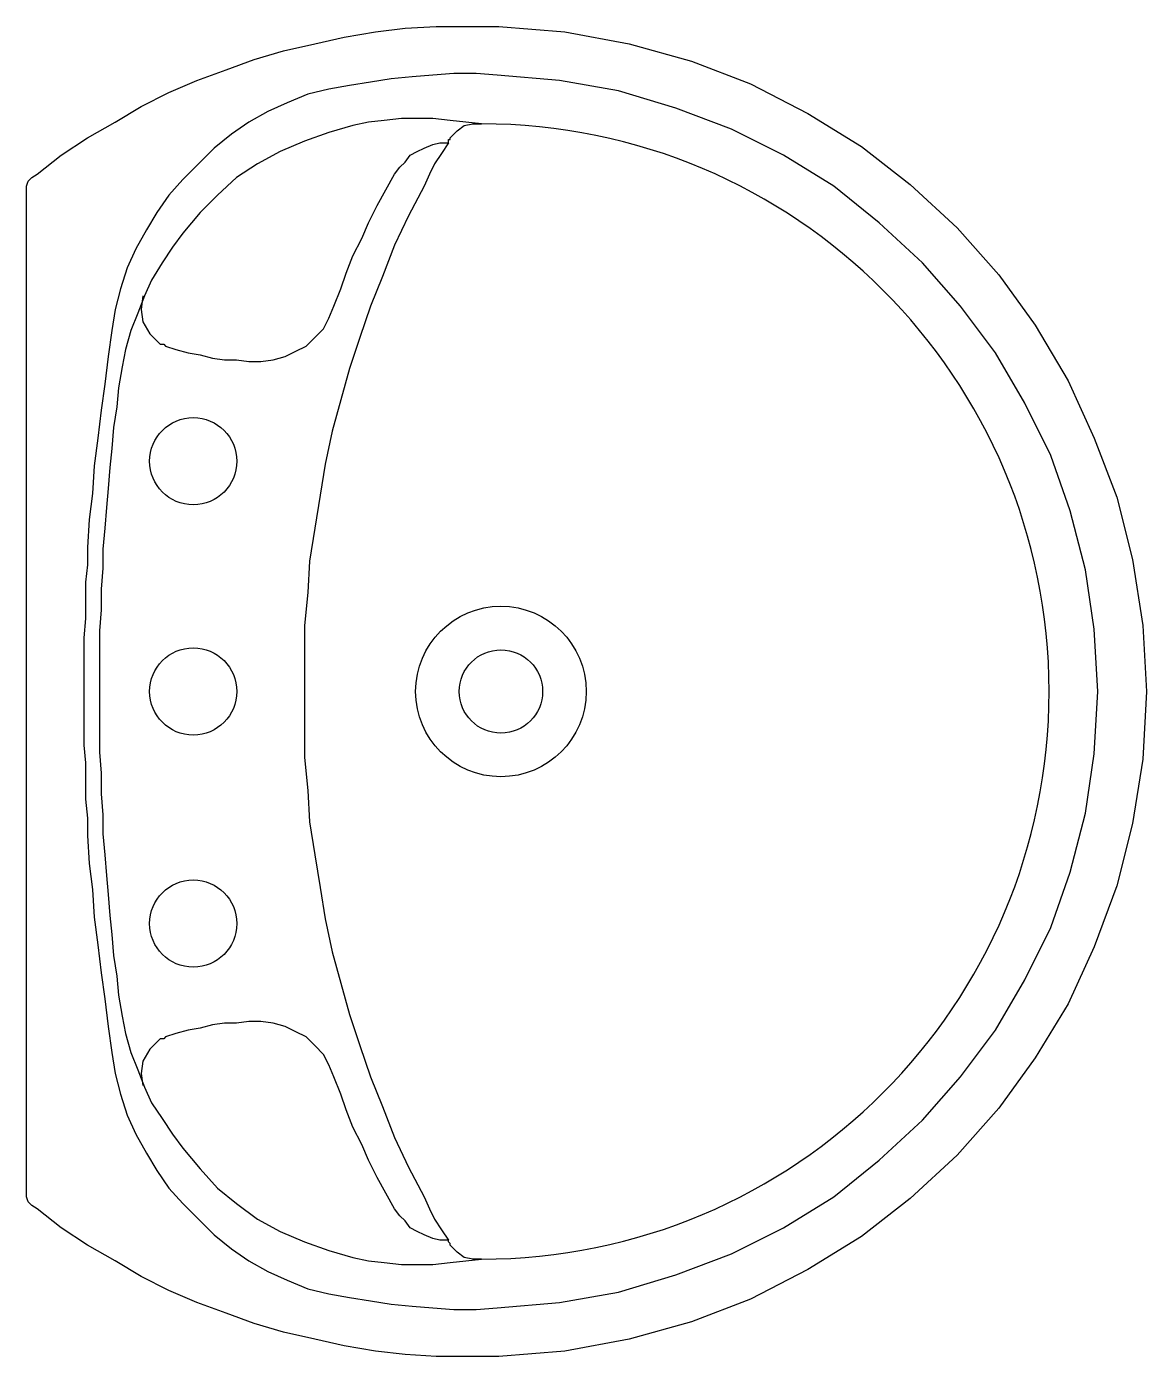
# Model space of a CAD drawing. Header units: millimetres. Extents: x -2942.136 to -2941.691, y 2963.215 to 2963.743.
import ezdxf

# ---------------------------------------------------------------- set-up
doc = ezdxf.new("R2010")
doc.units = ezdxf.units.MM
doc.header["$LTSCALE"] = 10
doc.layers.add('banheiro_louças', color=2, linetype='Continuous')

msp = doc.modelspace()

# ---------------------------------------------------------------- linework, layer by layer
at = {"layer": 'banheiro_louças'}
msp.add_line((-2942.1362, 2963.28121), (-2942.1362, 2963.67722), dxfattribs=at)
for points in [[(-2942.1362, 2963.67722), (-2942.1362, 2963.67722), (-2942.1362, 2963.67998), (-2942.13551, 2963.68205), (-2942.13413, 2963.68343), (-2942.13206, 2963.68481), (-2942.13206, 2963.68481), (-2942.1224, 2963.6924), (-2942.11205, 2963.6993), (-2942.10101, 2963.70551), (-2942.09066, 2963.71172), (-2942.07963, 2963.71724), (-2942.06859, 2963.72207), (-2942.05686, 2963.72621), (-2942.04582, 2963.73035), (-2942.03409, 2963.7338), (-2942.02167, 2963.73656), (-2942.00994, 2963.73932), (-2941.99752, 2963.74139), (-2941.9858, 2963.74277), (-2941.97338, 2963.74346), (-2941.96096, 2963.74346), (-2941.94854, 2963.74346), (-2941.94854, 2963.74346), (-2941.92232, 2963.74139), (-2941.8968, 2963.73656), (-2941.87196, 2963.72966), (-2941.8485, 2963.72069), (-2941.82573, 2963.70896), (-2941.80435, 2963.69585), (-2941.78503, 2963.68067), (-2941.7664, 2963.66343), (-2941.74984, 2963.6448), (-2941.73535, 2963.62479), (-2941.72224, 2963.60271), (-2941.7119, 2963.57995), (-2941.70293, 2963.55649), (-2941.69672, 2963.53165), (-2941.69258, 2963.50543), (-2941.6912, 2963.47922)], [(-2941.71052, 2963.47922), (-2941.71052, 2963.47922), (-2941.7119, 2963.50405), (-2941.71535, 2963.52751), (-2941.72155, 2963.55097), (-2941.72914, 2963.57305), (-2941.73949, 2963.59374), (-2941.75122, 2963.61375), (-2941.76502, 2963.63238), (-2941.7802, 2963.64963), (-2941.79745, 2963.6655), (-2941.81538, 2963.67998), (-2941.83539, 2963.6924), (-2941.85609, 2963.70275), (-2941.87817, 2963.71103), (-2941.90094, 2963.71793), (-2941.92439, 2963.72207), (-2941.94923, 2963.72414), (-2941.94923, 2963.72414), (-2941.95751, 2963.72483), (-2941.96648, 2963.72483), (-2941.97476, 2963.72414), (-2941.98304, 2963.72345), (-2941.99131, 2963.72276), (-2941.99959, 2963.72138), (-2942.00787, 2963.72), (-2942.01615, 2963.71862), (-2942.01615, 2963.71862), (-2942.02443, 2963.71655), (-2942.03271, 2963.7131), (-2942.0403, 2963.70965), (-2942.04789, 2963.70551), (-2942.05479, 2963.70068), (-2942.06169, 2963.69516), (-2942.0679, 2963.68895), (-2942.07411, 2963.68274), (-2942.07411, 2963.68274), (-2942.07963, 2963.67653), (-2942.08445, 2963.66964), (-2942.08859, 2963.66274), (-2942.09273, 2963.65515), (-2942.09618, 2963.64756), (-2942.09894, 2963.63928), (-2942.10101, 2963.631), (-2942.10239, 2963.62272), (-2942.10239, 2963.62272), (-2942.10377, 2963.61237), (-2942.10515, 2963.60133), (-2942.10653, 2963.59098), (-2942.10791, 2963.57995), (-2942.10929, 2963.56891), (-2942.10998, 2963.55787), (-2942.11136, 2963.54752), (-2942.11205, 2963.53648), (-2942.11205, 2963.53648), (-2942.11205, 2963.52958), (-2942.11274, 2963.52268), (-2942.11274, 2963.51509), (-2942.11274, 2963.50819), (-2942.11343, 2963.5006), (-2942.11343, 2963.49371), (-2942.11343, 2963.48612), (-2942.11343, 2963.47922), (-2942.11343, 2963.47922), (-2942.11343, 2963.47232), (-2942.11343, 2963.46473), (-2942.11343, 2963.45783), (-2942.11274, 2963.45093), (-2942.11274, 2963.44334), (-2942.11274, 2963.43644), (-2942.11205, 2963.42885), (-2942.11205, 2963.42195), (-2942.11205, 2963.42195), (-2942.11136, 2963.41091), (-2942.10998, 2963.40057), (-2942.10929, 2963.38953), (-2942.10791, 2963.37849), (-2942.10653, 2963.36745), (-2942.10515, 2963.3571), (-2942.10377, 2963.34606), (-2942.10239, 2963.33571), (-2942.10239, 2963.33571), (-2942.10101, 2963.32743), (-2942.09894, 2963.31915), (-2942.09618, 2963.31088), (-2942.09273, 2963.30329), (-2942.08859, 2963.2957), (-2942.08445, 2963.2888), (-2942.07963, 2963.2819), (-2942.07411, 2963.27569), (-2942.07411, 2963.27569), (-2942.0679, 2963.26948), (-2942.06169, 2963.26327), (-2942.05479, 2963.25775), (-2942.04789, 2963.25292), (-2942.0403, 2963.24878), (-2942.03271, 2963.24533), (-2942.02443, 2963.24188), (-2942.01615, 2963.23981), (-2942.01615, 2963.23981), (-2942.00787, 2963.23843), (-2941.99959, 2963.23705), (-2941.99131, 2963.23567), (-2941.98304, 2963.23498), (-2941.97476, 2963.23429), (-2941.96648, 2963.2336), (-2941.95751, 2963.2336), (-2941.94923, 2963.23429), (-2941.94923, 2963.23429), (-2941.92439, 2963.23636), (-2941.90094, 2963.2405), (-2941.87817, 2963.2474), (-2941.85609, 2963.25568), (-2941.83539, 2963.26603), (-2941.81538, 2963.27845), (-2941.79745, 2963.29294), (-2941.7802, 2963.30881), (-2941.76502, 2963.32605), (-2941.75122, 2963.34468), (-2941.73949, 2963.36469), (-2941.72914, 2963.38539), (-2941.72155, 2963.40746), (-2941.71535, 2963.43092), (-2941.7119, 2963.45438), (-2941.71052, 2963.47922)], [(-2941.96855, 2963.69723), (-2941.96855, 2963.69723), (-2941.96855, 2963.69792), (-2941.96855, 2963.69861), (-2941.96786, 2963.69861), (-2941.96786, 2963.6993), (-2941.96786, 2963.6993), (-2941.9651, 2963.70206), (-2941.96234, 2963.70413), (-2941.95889, 2963.70482), (-2941.95544, 2963.70482), (-2941.95544, 2963.70482), (-2941.96165, 2963.70551), (-2941.96786, 2963.7062), (-2941.97476, 2963.70689), (-2941.98097, 2963.70689), (-2941.98718, 2963.70689), (-2941.99407, 2963.7062), (-2942.00028, 2963.70551), (-2942.00649, 2963.70413), (-2942.00649, 2963.70413), (-2942.01615, 2963.70137), (-2942.02581, 2963.69792), (-2942.03547, 2963.69378), (-2942.04444, 2963.68895), (-2942.05272, 2963.68343), (-2942.06031, 2963.67653), (-2942.06721, 2963.66964), (-2942.07411, 2963.66136), (-2942.07411, 2963.66136), (-2942.07825, 2963.65584), (-2942.08238, 2963.64963), (-2942.08652, 2963.64273), (-2942.08928, 2963.63652), (-2942.09204, 2963.62962), (-2942.0948, 2963.62272), (-2942.09687, 2963.61513), (-2942.09825, 2963.60823), (-2942.09825, 2963.60823), (-2942.09963, 2963.59995), (-2942.10032, 2963.59236), (-2942.1017, 2963.58409), (-2942.10239, 2963.57581), (-2942.10308, 2963.56822), (-2942.10377, 2963.55994), (-2942.10446, 2963.55235), (-2942.10515, 2963.54407), (-2942.10584, 2963.53579), (-2942.10584, 2963.5282), (-2942.10653, 2963.51992), (-2942.10653, 2963.51164), (-2942.10722, 2963.50336), (-2942.10722, 2963.49578), (-2942.10722, 2963.4875), (-2942.10722, 2963.47922), (-2942.10722, 2963.47922), (-2942.10722, 2963.47094), (-2942.10722, 2963.46266), (-2942.10722, 2963.45507), (-2942.10653, 2963.44679), (-2942.10653, 2963.43851), (-2942.10584, 2963.43023), (-2942.10584, 2963.42264), (-2942.10515, 2963.41436), (-2942.10446, 2963.40609), (-2942.10377, 2963.3985), (-2942.10308, 2963.39022), (-2942.10239, 2963.38263), (-2942.1017, 2963.37435), (-2942.10032, 2963.36607), (-2942.09963, 2963.35848), (-2942.09825, 2963.3502), (-2942.09825, 2963.3502), (-2942.09687, 2963.3433), (-2942.0948, 2963.33571), (-2942.09204, 2963.32881), (-2942.08928, 2963.32191), (-2942.08652, 2963.31571), (-2942.08238, 2963.3095), (-2942.07825, 2963.30329), (-2942.07411, 2963.29777), (-2942.07411, 2963.29777), (-2942.06721, 2963.28949), (-2942.06031, 2963.2819), (-2942.05272, 2963.27569), (-2942.04444, 2963.26948), (-2942.03547, 2963.26465), (-2942.02581, 2963.26051), (-2942.01615, 2963.25706), (-2942.00649, 2963.2543), (-2942.00649, 2963.2543), (-2942.00028, 2963.25292), (-2941.99407, 2963.25223), (-2941.98718, 2963.25154), (-2941.98097, 2963.25154), (-2941.97476, 2963.25154), (-2941.96786, 2963.25223), (-2941.96165, 2963.25292), (-2941.95544, 2963.25361), (-2941.95544, 2963.25361), (-2941.95889, 2963.25361), (-2941.96234, 2963.2543), (-2941.9651, 2963.25637), (-2941.96786, 2963.25913), (-2941.96786, 2963.25913), (-2941.96786, 2963.25982), (-2941.96855, 2963.26051), (-2941.96855, 2963.26051), (-2941.96855, 2963.2612)], [(-2942.08997, 2963.63652), (-2942.08997, 2963.63652), (-2942.09066, 2963.631), (-2942.08997, 2963.62617), (-2942.08721, 2963.62134), (-2942.08376, 2963.61789), (-2942.08376, 2963.61789), (-2942.08307, 2963.6172), (-2942.08238, 2963.6172), (-2942.08169, 2963.6172), (-2942.081, 2963.61651), (-2942.081, 2963.61651), (-2942.07687, 2963.61513), (-2942.07204, 2963.61375), (-2942.06721, 2963.61306), (-2942.06238, 2963.61168), (-2942.05755, 2963.61099), (-2942.05272, 2963.61099), (-2942.04789, 2963.6103), (-2942.04306, 2963.6103), (-2942.04306, 2963.6103), (-2942.03823, 2963.61099), (-2942.0334, 2963.61237), (-2942.02926, 2963.61444), (-2942.02512, 2963.61651), (-2942.02167, 2963.61996), (-2942.01822, 2963.62341), (-2942.01615, 2963.62755), (-2942.01408, 2963.63238), (-2942.01408, 2963.63238), (-2942.01132, 2963.63928), (-2942.00925, 2963.64549), (-2942.00649, 2963.65239), (-2942.00304, 2963.65929), (-2942.00028, 2963.6655), (-2941.99683, 2963.6724), (-2941.99338, 2963.6786), (-2941.98994, 2963.68481), (-2941.98994, 2963.68481), (-2941.98787, 2963.68757), (-2941.9858, 2963.68964), (-2941.98373, 2963.6924), (-2941.98097, 2963.69378), (-2941.97821, 2963.69516), (-2941.97476, 2963.69654), (-2941.972, 2963.69723), (-2941.96855, 2963.69723)], [(-2941.96855, 2963.69723), (-2941.96855, 2963.69723), (-2941.97131, 2963.69309), (-2941.97407, 2963.68895), (-2941.97614, 2963.68481), (-2941.97821, 2963.67998), (-2941.97821, 2963.67998), (-2941.98442, 2963.66826), (-2941.98994, 2963.65653), (-2941.99476, 2963.64411), (-2941.99959, 2963.63238), (-2942.00373, 2963.61996), (-2942.00787, 2963.60754), (-2942.01132, 2963.59512), (-2942.01477, 2963.58271), (-2942.01753, 2963.5696), (-2942.0196, 2963.55718), (-2942.02167, 2963.54407), (-2942.02374, 2963.53096), (-2942.02443, 2963.51854), (-2942.02581, 2963.50543), (-2942.02581, 2963.49233), (-2942.02581, 2963.47922), (-2942.02581, 2963.47922), (-2942.02581, 2963.46611), (-2942.02581, 2963.453), (-2942.02443, 2963.43989), (-2942.02374, 2963.42747), (-2942.02167, 2963.41436), (-2942.0196, 2963.40126), (-2942.01753, 2963.38884), (-2942.01477, 2963.37573), (-2942.01132, 2963.36331), (-2942.00787, 2963.35089), (-2942.00373, 2963.33847), (-2941.99959, 2963.32605), (-2941.99476, 2963.31433), (-2941.98994, 2963.30191), (-2941.98442, 2963.29018), (-2941.97821, 2963.27845), (-2941.97821, 2963.27845), (-2941.97614, 2963.27362), (-2941.97407, 2963.26948), (-2941.97131, 2963.26534), (-2941.96855, 2963.2612)], [(-2941.6912, 2963.47922), (-2941.6912, 2963.47922), (-2941.69258, 2963.45231), (-2941.69672, 2963.42678), (-2941.70293, 2963.40195), (-2941.7119, 2963.3778), (-2941.72224, 2963.35503), (-2941.73535, 2963.33364), (-2941.74984, 2963.31364), (-2941.7664, 2963.29501), (-2941.78503, 2963.27776), (-2941.80435, 2963.26258), (-2941.82573, 2963.24947), (-2941.8485, 2963.23774), (-2941.87196, 2963.22877), (-2941.8968, 2963.22188), (-2941.92232, 2963.21705), (-2941.94854, 2963.21498), (-2941.94854, 2963.21498), (-2941.96096, 2963.21498), (-2941.97338, 2963.21498), (-2941.9858, 2963.21567), (-2941.99752, 2963.21705), (-2942.00994, 2963.21912), (-2942.02167, 2963.22188), (-2942.03409, 2963.22464), (-2942.04582, 2963.22808), (-2942.05686, 2963.23222), (-2942.06859, 2963.23636), (-2942.07963, 2963.24119), (-2942.09066, 2963.24671), (-2942.10101, 2963.25292), (-2942.11205, 2963.25913), (-2942.1224, 2963.26603), (-2942.13206, 2963.27362), (-2942.13206, 2963.27362), (-2942.13413, 2963.275), (-2942.13551, 2963.27638), (-2942.1362, 2963.27845), (-2942.1362, 2963.28121)], [(-2941.96855, 2963.2612), (-2941.96855, 2963.2612), (-2941.972, 2963.2612), (-2941.97476, 2963.26189), (-2941.97821, 2963.26327), (-2941.98097, 2963.26465), (-2941.98373, 2963.26603), (-2941.9858, 2963.26879), (-2941.98787, 2963.27086), (-2941.98994, 2963.27362), (-2941.98994, 2963.27362), (-2941.99338, 2963.27983), (-2941.99683, 2963.28604), (-2942.00028, 2963.29294), (-2942.00304, 2963.29915), (-2942.00649, 2963.30605), (-2942.00925, 2963.31295), (-2942.01132, 2963.31915), (-2942.01408, 2963.32605), (-2942.01408, 2963.32605), (-2942.01615, 2963.33088), (-2942.01822, 2963.33502), (-2942.02167, 2963.33847), (-2942.02512, 2963.34192), (-2942.02926, 2963.34399), (-2942.0334, 2963.34606), (-2942.03823, 2963.34744), (-2942.04306, 2963.34813), (-2942.04306, 2963.34813), (-2942.04789, 2963.34813), (-2942.05272, 2963.34744), (-2942.05755, 2963.34744), (-2942.06238, 2963.34675), (-2942.06721, 2963.34537), (-2942.07204, 2963.34468), (-2942.07687, 2963.3433), (-2942.081, 2963.34192), (-2942.081, 2963.34192), (-2942.08169, 2963.34123), (-2942.08238, 2963.34123), (-2942.08307, 2963.34123), (-2942.08376, 2963.34054), (-2942.08376, 2963.34054), (-2942.08721, 2963.33709), (-2942.08997, 2963.33226), (-2942.09066, 2963.32743), (-2942.08997, 2963.3226)]]:
    msp.add_lwpolyline(points, dxfattribs=at)
for centre in [(-2942.06997, 2963.57074), (-2942.06997, 2963.47922), (-2942.06997, 2963.38699)]:
    msp.add_circle(centre, 0.01733, dxfattribs=at)
at = {"layer": 'banheiro_louças', "color": 1}
for radius in [0.03389, 0.01656]:
    msp.add_circle((-2941.9477, 2963.47922), radius, dxfattribs=at)
at = {"layer": 'banheiro_louças'}
msp.add_arc((-2941.95544, 2963.47922), 0.2256, 270, 90, dxfattribs=at)

doc.saveas('drawing.dxf')
